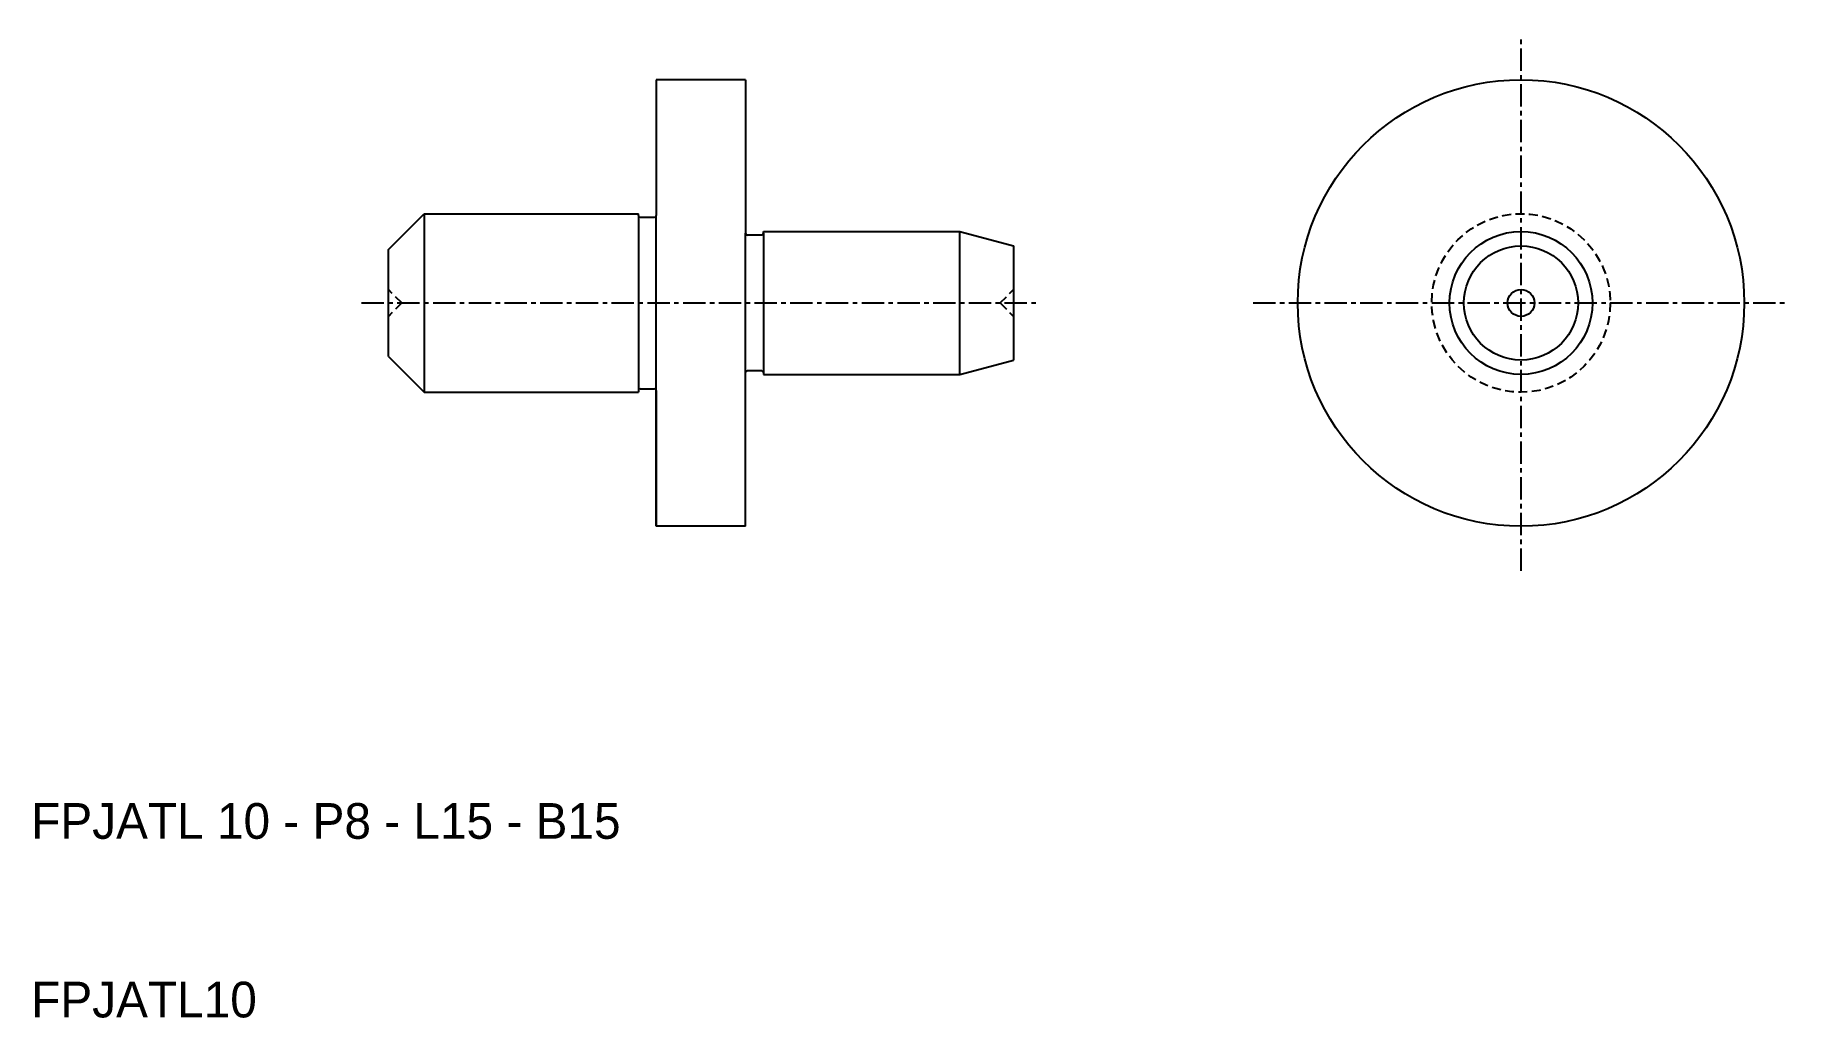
# Model space of a CAD drawing. Extents: x 10.2 to 108.4, y 10 to 65.
import ezdxf

# ---------------------------------------------------------------- set-up
doc = ezdxf.new("R2010")
doc.units = 0
doc.linetypes.add('CENTER', pattern=[2, 1.25, -0.25, 0.25, -0.25])
doc.linetypes.add('DASHED', pattern=[0.75, 0.5, -0.25])
doc.layers.get('0').update_dxf_attribs({"linetype": 'CONTINUOUS'})
doc.layers.add('CENTER', color=1, linetype='CENTER')

msp = doc.modelspace()

# ---------------------------------------------------------------- linework, layer by layer
at = {"color": 7, "linetype": 'CONTINUOUS'}
for p, q in [((45, 62.5), (45, 54.9)), ((50, 62.5), (45, 62.5)), ((50, 62.5), (50, 53.9)), ((30, 53), (32, 55)), ((32, 55), (32, 45)), ((32, 55), (44, 55)), ((44, 54.9), (44, 55)), ((44, 54.9), (44, 45.1)), ((44.1, 54.8), (44.9, 54.8)), ((45, 45.1), (45, 54.9)), ((50, 46.1), (50, 53.9)), ((50.9, 53.8), (50.1, 53.8)), ((51, 54), (62, 54)), ((51, 53.9), (51, 54)), ((51, 53.9), (51, 54)), ((51, 53.9), (51, 46.1)), ((62, 46), (62, 54)), ((62, 54), (65, 53.196)), ((65, 53.196), (65, 46.804)), ((30, 47), (30, 53)), ((30, 47), (32, 45)), ((50.9, 46.2), (50.1, 46.2)), ((62, 46), (65, 46.804)), ((44.1, 45.2), (44.9, 45.2)), ((50, 37.5), (50, 46.1)), ((51, 46.1), (51, 46)), ((51, 46), (62, 46)), ((32, 45), (44, 45)), ((44, 45.1), (44, 45)), ((45, 45.1), (45, 37.5)), ((45, 37.5), (45, 45.1)), ((50, 37.5), (45, 37.5))]:
    msp.add_line(p, q, dxfattribs=at)
at = {"color": 3, "linetype": 'DASHED'}
for p, q in [((30.75, 50), (30, 50.75)), ((64.25, 50), (65, 50.75)), ((30.75, 50), (30, 49.25)), ((64.25, 50), (65, 49.25))]:
    msp.add_line(p, q, dxfattribs=at)
at = {"color": 7, "linetype": 'CONTINUOUS'}
for radius in [12.5, 4, 3.196, 0.75]:
    msp.add_circle((93.412, 50), radius, dxfattribs=at)
at = {"color": 3, "linetype": 'DASHED'}
msp.add_circle((93.412, 50), 5, dxfattribs=at)
at = {"color": 7, "linetype": 'CONTINUOUS'}
for centre, start, end in [((44.1, 54.9), 180, 270), ((44.9, 54.9), 270, 0), ((50.1, 53.9), 180, 270), ((50.9, 53.9), 270, 0), ((50.1, 46.1), 90, 180), ((50.9, 46.1), 0, 90), ((44.1, 45.1), 90, 180), ((44.9, 45.1), 0, 90)]:
    msp.add_arc(centre, 0.1, start, end, dxfattribs=at)
at = {"layer": 'CENTER', "color": 1, "linetype": 'CENTER'}
for p, q in [((93.412, 35), (93.412, 65)), ((28.5, 50), (66.5, 50)), ((78.412, 50), (108.412, 50))]:
    msp.add_line(p, q, dxfattribs=at)

# ---------------------------------------------------------------- texts
at = {"color": 7, "linetype": 'CONTINUOUS'}
for s, p in [('FPJATL 10 - P8 - L15 - B15', (10, 20)), ('FPJATL10', (10, 10))]:
    msp.add_text(s, height=2, dxfattribs=at).set_placement(p)

doc.saveas('drawing.dxf')
